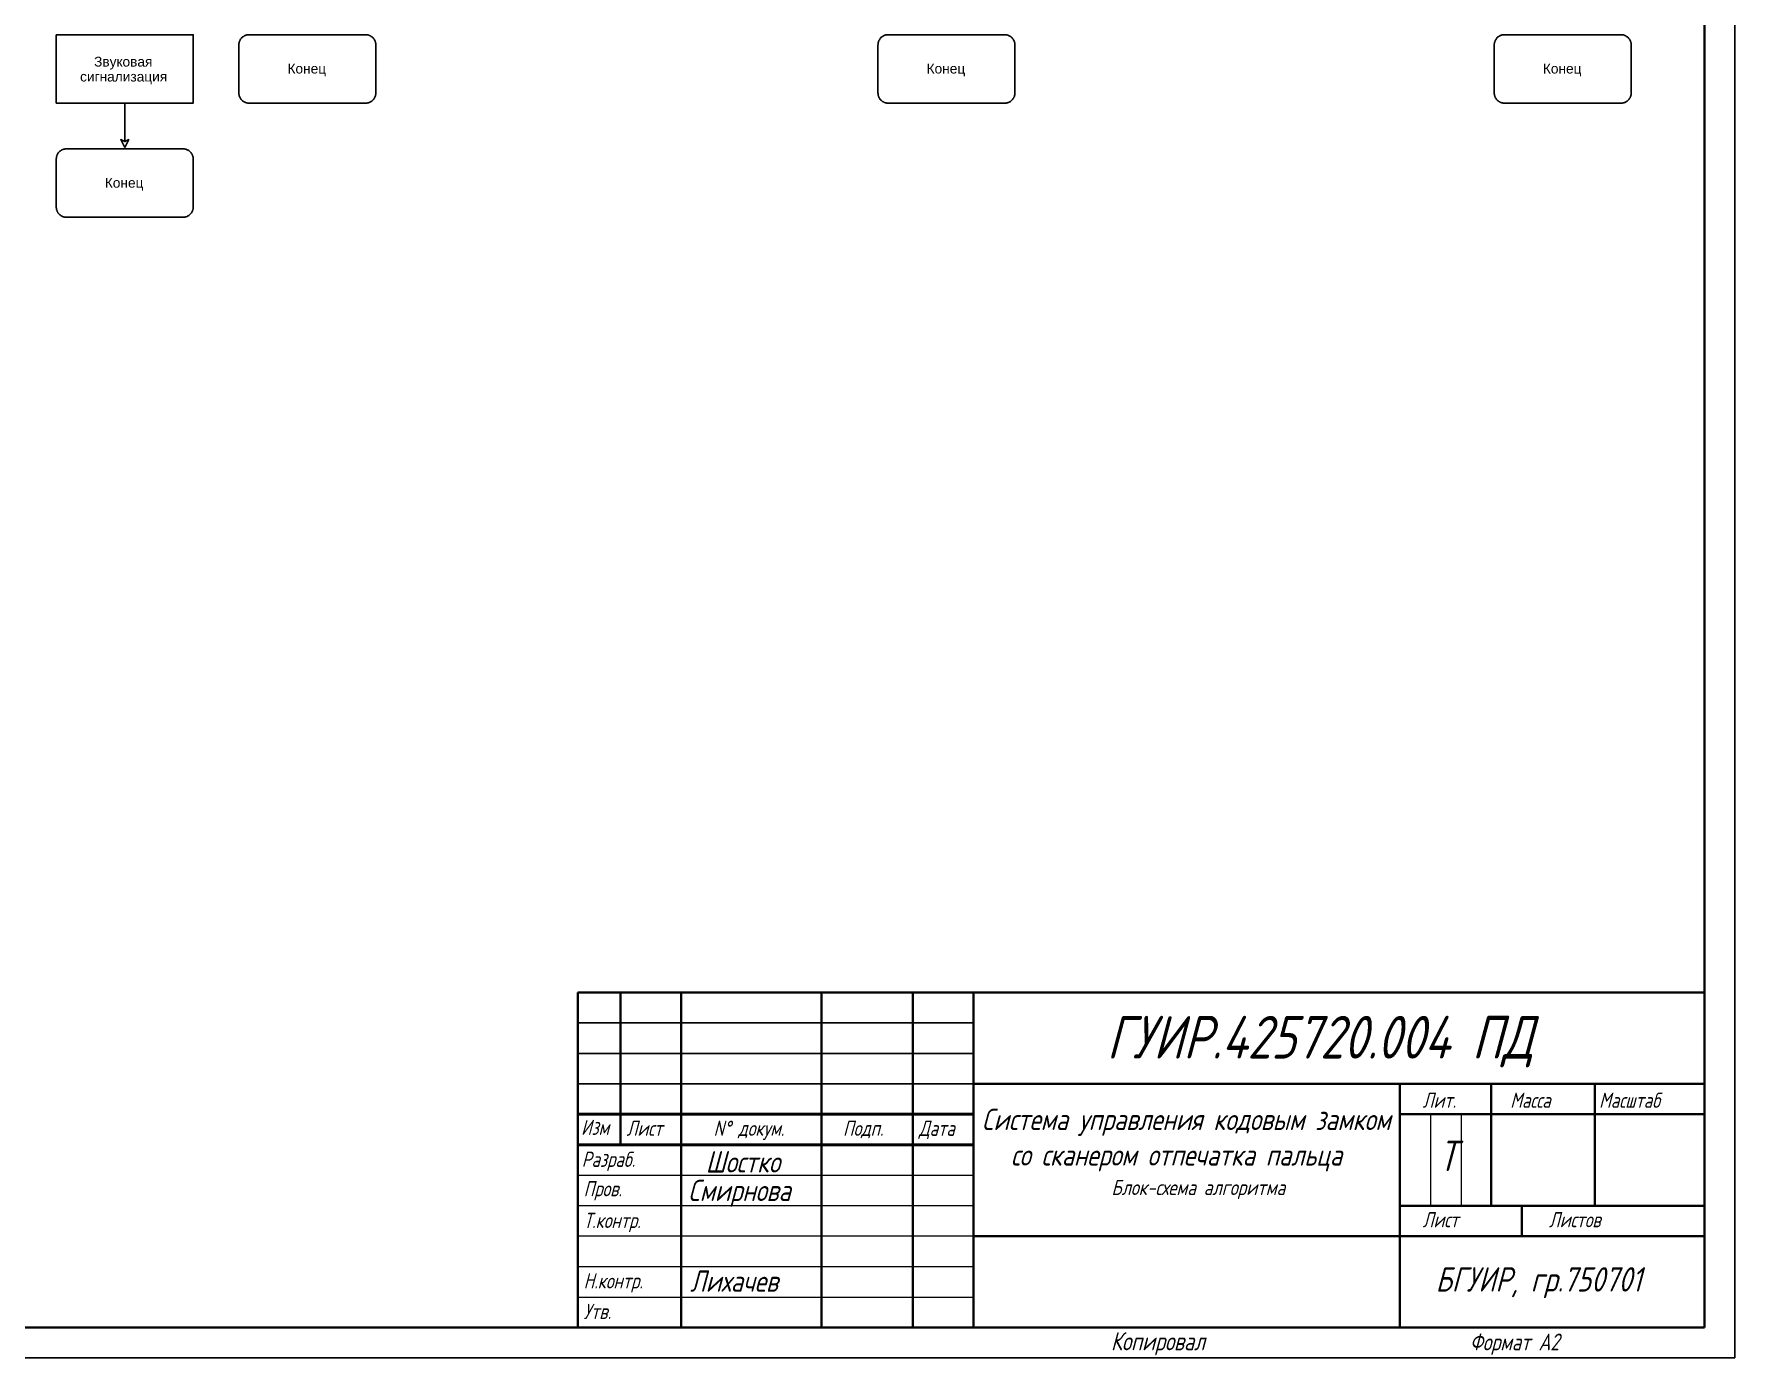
# Model space of a CAD drawing. Header units: millimetres. Extents: x 298 to 1740, y 2 to 447.
# Drawn here: x 1460.5 to 1739.8, y 27.4 to 244.8 of the extents above; entities that cross this region are included whole.
import ezdxf

# ---------------------------------------------------------------- set-up
doc = ezdxf.new("R2010")
doc.units = ezdxf.units.MM
doc.layers.add('4-текст', color=7, linetype='Continuous', true_color=0x00ad00)
doc.layers.add('PDF _Геометрия', color=7, linetype='Continuous')
doc.layers.add('PDF _Текст', color=7, linetype='Continuous')
for name, color, linetype, lineweight in [('Основная', 7, 'Continuous', 40), ('текст', 7, 'Continuous', 30), ('тонкая', 7, 'Continuous', 20)]:
    doc.layers.add(name, color=color, linetype=linetype, lineweight=lineweight)
doc.styles.add('PDF Arial', font='arial.ttf')
doc.styles.get("Standard").update_dxf_attribs({"font": '', "oblique": 15})
doc.styles.add('стиль рамки', font='romans.shx', dxfattribs={"width": 0.75, "oblique": 15, "height": 3.5})
doc.styles.get('Standard').set_extended_font_data('GOST type A')

msp = doc.modelspace()

# ---------------------------------------------------------------- linework, layer by layer
for p, q in [((1614.81, 82.43), (1549.81, 82.43)), ((1614.81, 77.43), (1549.81, 77.43)), ((1614.81, 72.43), (1549.81, 72.43)), ((1684.81, 32.43), (1684.81, 32.43))]:
    msp.add_line(p, q)
at = {"lineweight": 50}
for p, q in [((1614.81, 67.43), (1549.81, 67.43)), ((1614.81, 62.43), (1549.81, 62.43))]:
    msp.add_line(p, q, dxfattribs=at)
msp.add_lwpolyline([(1739.81, 27.43), (1142.81, 27.43), (1142.81, 447.43), (1739.81, 447.43)], close=True)
at = {"layer": 'PDF _Геометрия', "lineweight": 30}
for points in [[(1464.2, 244.65), (1486.68, 244.65), (1486.68, 233.41), (1464.2, 233.41)], [(1475.44, 226.12), (1474.79, 227.44), (1475.44, 227.11), (1476.1, 227.44)]]:
    msp.add_lwpolyline(points, close=True, dxfattribs=at)
for points in [[(1494.38, 234.3, -0.024564), (1494.31, 234.45, -0.024567), (1494.25, 234.61, -0.024583), (1494.21, 234.77, -0.02442), (1494.19, 234.93, -0.024376), (1494.18, 235.1), (1494.18, 242.97, -0.024485), (1494.19, 243.13, -0.024505), (1494.21, 243.3, -0.024565), (1494.25, 243.46, -0.024443), (1494.31, 243.61, -0.024549), (1494.38, 243.76, -0.024437), (1494.46, 243.9, -0.024532), (1494.56, 244.04, -0.024432), (1494.67, 244.16, -0.024535), (1494.8, 244.27, -0.024517), (1494.93, 244.37, -0.024427), (1495.07, 244.45, -0.024518), (1495.22, 244.52, -0.024463), (1495.38, 244.58, -0.024441), (1495.54, 244.62, -0.024555), (1495.7, 244.64, -0.024497), (1495.87, 244.65), (1514.98, 244.65, -0.024504), (1515.14, 244.64, -0.024569), (1515.31, 244.62, -0.024522), (1515.47, 244.58, -0.024565), (1515.62, 244.52, -0.024467), (1515.77, 244.45, -0.024604), (1515.92, 244.37, -0.024587), (1516.05, 244.27, -0.024536), (1516.17, 244.16, -0.024732), (1516.28, 244.04, -0.0247), (1516.38, 243.9, -0.024713), (1516.47, 243.76, -0.024722), (1516.54, 243.61, -0.024721), (1516.59, 243.46, -0.024771), (1516.63, 243.3, -0.024608), (1516.66, 243.13, -0.024697), (1516.67, 242.97), (1516.67, 235.1, -0.024694), (1516.66, 234.93, -0.024617), (1516.63, 234.77, -0.024795), (1516.59, 234.61, -0.024745), (1516.54, 234.45, -0.024645), (1516.47, 234.3, -0.024749), (1516.38, 234.16, -0.024768), (1516.28, 234.03, -0.024747), (1516.17, 233.9, -0.024664), (1516.05, 233.79, -0.024534), (1515.92, 233.69, -0.024716), (1515.77, 233.61, -0.024526), (1515.62, 233.54, -0.024676), (1515.47, 233.48, -0.024645), (1515.31, 233.44, -0.024518), (1515.14, 233.42, -0.024593), (1514.98, 233.41), (1495.87, 233.41, -0.024591), (1495.7, 233.42, -0.024507), (1495.54, 233.44, -0.024608), (1495.38, 233.48, -0.024562), (1495.22, 233.54, -0.024577), (1495.07, 233.61, -0.024482), (1494.93, 233.69, -0.0245), (1494.8, 233.79, -0.02463), (1494.67, 233.9, -0.024447), (1494.56, 234.03, -0.024491), (1494.46, 234.16, -0.024461)], [(1599.31, 234.3, -0.02437), (1599.24, 234.45, -0.024266), (1599.18, 234.61, -0.024582), (1599.14, 234.77, -0.024526), (1599.12, 234.93, -0.024693), (1599.11, 235.1), (1599.11, 242.97, -0.024697), (1599.12, 243.13, -0.024505), (1599.14, 243.3, -0.024563), (1599.18, 243.46, -0.024243), (1599.24, 243.61, -0.024355), (1599.31, 243.76, -0.024457), (1599.39, 243.9, -0.024206), (1599.49, 244.04, -0.024434), (1599.6, 244.16, -0.024527), (1599.73, 244.27, -0.024485), (1599.86, 244.37, -0.024539), (1600, 244.45, -0.024443), (1600.15, 244.52, -0.024428), (1600.31, 244.58, -0.024484), (1600.47, 244.62, -0.024527), (1600.63, 244.64, -0.024494), (1600.8, 244.65), (1619.91, 244.65, -0.024511), (1620.07, 244.64, -0.024624), (1620.24, 244.62, -0.024591), (1620.4, 244.58, -0.024572), (1620.55, 244.52, -0.024609), (1620.7, 244.45, -0.024654), (1620.85, 244.37, -0.024627), (1620.98, 244.27, -0.024249), (1621.1, 244.16, -0.024751), (1621.21, 244.04, -0.024543), (1621.31, 243.9, -0.024624), (1621.4, 243.76, -0.024337), (1621.47, 243.61, -0.024438), (1621.52, 243.46, -0.024567), (1621.56, 243.3, -0.024713), (1621.59, 243.13, -0.024697), (1621.6, 242.97), (1621.6, 235.1, -0.024693), (1621.59, 234.93, -0.024722), (1621.56, 234.77, -0.024795), (1621.52, 234.61, -0.024465), (1621.47, 234.45, -0.024332), (1621.4, 234.3, -0.024624), (1621.31, 234.16, -0.024685), (1621.21, 234.03, -0.024765), (1621.1, 233.9, -0.024374), (1620.98, 233.79, -0.024468), (1620.85, 233.69, -0.024556), (1620.7, 233.61, -0.024571), (1620.55, 233.54, -0.02465), (1620.4, 233.48, -0.024715), (1620.24, 233.44, -0.02456), (1620.07, 233.42, -0.024596), (1619.91, 233.41), (1600.8, 233.41, -0.024579), (1600.63, 233.42, -0.024464), (1600.47, 233.44, -0.024629), (1600.31, 233.48, -0.024527), (1600.15, 233.54, -0.024486), (1600, 233.61, -0.024594), (1599.86, 233.69, -0.024455), (1599.73, 233.79, -0.024484), (1599.6, 233.9, -0.02445), (1599.49, 234.03, -0.024165), (1599.39, 234.16, -0.024481)], [(1700.49, 234.3, -0.024373), (1700.42, 234.45, -0.024266), (1700.37, 234.61, -0.024582), (1700.33, 234.77, -0.024736), (1700.3, 234.93, -0.024269), (1700.29, 235.1), (1700.29, 242.97, -0.024273), (1700.3, 243.13, -0.024715), (1700.33, 243.3, -0.024359), (1700.37, 243.46, -0.024241), (1700.42, 243.61, -0.024355), (1700.49, 243.76, -0.02446), (1700.58, 243.9, -0.024372), (1700.68, 244.04, -0.024434), (1700.79, 244.16, -0.024242), (1700.91, 244.27, -0.024485), (1701.04, 244.37, -0.024539), (1701.19, 244.45, -0.024525), (1701.33, 244.52, -0.024636), (1701.49, 244.58, -0.024496), (1701.65, 244.62, -0.024614), (1701.81, 244.64, -0.024511), (1701.98, 244.65), (1721.09, 244.65, -0.024511), (1721.26, 244.64, -0.02453), (1721.42, 244.62, -0.024557), (1721.58, 244.58, -0.02463), (1721.74, 244.52, -0.024513), (1721.89, 244.45, -0.024665), (1722.03, 244.37, -0.024386), (1722.16, 244.27, -0.024544), (1722.29, 244.16, -0.024751), (1722.4, 244.04, -0.0247), (1722.49, 243.9, -0.024603), (1722.58, 243.76, -0.024724), (1722.65, 243.61, -0.02484), (1722.71, 243.46, -0.02438), (1722.75, 243.3, -0.024522), (1722.77, 243.13, -0.024506), (1722.78, 242.97), (1722.78, 235.1, -0.024503), (1722.77, 234.93, -0.024531), (1722.75, 234.77, -0.024404), (1722.71, 234.61, -0.024865), (1722.65, 234.45, -0.024741), (1722.58, 234.3, -0.024639), (1722.49, 234.16, -0.024685), (1722.4, 234.03, -0.024765), (1722.29, 233.9, -0.024669), (1722.16, 233.79, -0.024336), (1722.03, 233.69, -0.024757), (1721.89, 233.61, -0.024659), (1721.74, 233.54, -0.024644), (1721.58, 233.48, -0.024675), (1721.42, 233.44, -0.024467), (1721.26, 233.42, -0.024596), (1721.09, 233.41), (1701.98, 233.41, -0.024596), (1701.81, 233.42, -0.024551), (1701.65, 233.44, -0.024641), (1701.49, 233.48, -0.024735), (1701.33, 233.54, -0.024583), (1701.19, 233.61, -0.024594), (1701.04, 233.69, -0.024462), (1700.91, 233.79, -0.024342), (1700.79, 233.9, -0.024612), (1700.68, 234.03, -0.024498), (1700.58, 234.16, -0.024463)], [(1464.4, 215.56, -0.024423), (1464.33, 215.71, -0.024556), (1464.27, 215.87, -0.024673), (1464.23, 216.03, -0.024622), (1464.21, 216.19, -0.024596), (1464.2, 216.36), (1464.2, 224.23, -0.024506), (1464.21, 224.39, -0.024425), (1464.23, 224.56, -0.024482), (1464.27, 224.72, -0.024442), (1464.33, 224.87, -0.024454), (1464.4, 225.02, -0.024424), (1464.48, 225.17, -0.024303), (1464.58, 225.3, -0.024485), (1464.69, 225.42, -0.02466), (1464.82, 225.53, -0.024624), (1464.95, 225.63, -0.024493), (1465.09, 225.72, -0.024523), (1465.24, 225.79, -0.024542), (1465.4, 225.84, -0.024464), (1465.56, 225.88, -0.024453), (1465.72, 225.91, -0.024487), (1465.89, 225.92), (1485, 225.92, -0.024483), (1485.16, 225.91, -0.024451), (1485.33, 225.88, -0.024543), (1485.49, 225.84, -0.024566), (1485.64, 225.79, -0.02446), (1485.79, 225.72, -0.024608), (1485.94, 225.63, -0.024569), (1486.07, 225.53, -0.024614), (1486.19, 225.42, -0.024684), (1486.3, 225.3, -0.024619), (1486.4, 225.17, -0.024531), (1486.49, 225.02, -0.024695), (1486.56, 224.87, -0.024554), (1486.61, 224.72, -0.024605), (1486.65, 224.56, -0.024612), (1486.68, 224.39, -0.024591), (1486.68, 224.23), (1486.68, 216.36, -0.024593), (1486.68, 216.19, -0.024616), (1486.65, 216.03, -0.024584), (1486.61, 215.87, -0.024566), (1486.56, 215.71, -0.024693), (1486.49, 215.56, -0.02466), (1486.4, 215.42, -0.024563), (1486.3, 215.29, -0.024633), (1486.19, 215.17, -0.024629), (1486.07, 215.06, -0.024572), (1485.94, 214.96, -0.02457), (1485.79, 214.87, -0.024632), (1485.64, 214.8, -0.024593), (1485.49, 214.75, -0.024593), (1485.33, 214.71, -0.024546), (1485.16, 214.68, -0.024529), (1485, 214.67), (1465.89, 214.67, -0.024529), (1465.72, 214.68, -0.024537), (1465.56, 214.71, -0.024546), (1465.4, 214.75, -0.024562), (1465.24, 214.8, -0.024502), (1465.09, 214.87, -0.024563), (1464.95, 214.96, -0.024611), (1464.82, 215.06, -0.024659), (1464.69, 215.17, -0.024557), (1464.58, 215.29, -0.024389), (1464.48, 215.42, -0.024458)]]:
    msp.add_lwpolyline(points, format="xyb", close=True, dxfattribs=at)
msp.add_lwpolyline([(1475.44, 233.41), (1475.44, 227.11)], dxfattribs=at)
at = {"layer": 'Основная'}
for p, q in [((1734.81, 32.43), (1734.81, 442.43)), ((1549.81, 87.43), (1549.81, 32.43)), ((1734.81, 87.43), (1549.81, 87.43)), ((1556.81, 62.43), (1556.81, 87.43)), ((1566.81, 87.43), (1566.81, 32.43)), ((1589.81, 32.43), (1589.81, 87.43)), ((1604.81, 87.43), (1604.81, 32.43)), ((1614.81, 87.43), (1614.81, 32.43)), ((1614.81, 72.43), (1734.81, 72.43)), ((1684.81, 72.43), (1684.81, 32.43)), ((1699.81, 72.43), (1699.81, 52.43)), ((1716.81, 72.43), (1716.81, 52.43)), ((1684.81, 67.43), (1734.81, 67.43)), ((1734.81, 52.43), (1684.81, 52.43)), ((1704.81, 52.43), (1704.81, 47.43)), ((1734.81, 47.43), (1614.81, 47.43)), ((1734.81, 32.43), (1150.81, 32.43))]:
    msp.add_line(p, q, dxfattribs=at)
at = {"layer": 'тонкая'}
for p, q in [((1689.8, 67.22), (1689.8, 52.43)), ((1694.88, 67.22), (1694.88, 52.43)), ((1549.81, 57.43), (1614.81, 57.43)), ((1614.81, 52.43), (1549.81, 52.43)), ((1614.81, 47.43), (1549.81, 47.43))]:
    msp.add_line(p, q, dxfattribs=at)
for points in [[(1549.81, 42.43), (1614.81, 42.43)], [(1549.81, 37.43), (1614.81, 37.43)]]:
    msp.add_lwpolyline(points, dxfattribs=at)

# ---------------------------------------------------------------- texts
at = {"layer": '4-текст', "color": 0, "lineweight": -2, "attachment_point": 1}
for s, width, insert, char_height in [('ГУИР.425720.004 ПД', 102.8575, (1636.66, 83.58), 7), ('\\pxi0.45804,qc;{\\H0.5x;Система управления кодовым замком со сканером отпечатка пальца\\P\\pi1.02377;\\H0.71429x;Блок-схема алгоритма}', 73.4863, (1611.37, 68.34), 7), ('\\pi2.10909;Т', 7, (1689.08, 63.11), 5), ('\\pi5.06192;{\\H0.5x;Шостко}', 24.8286, (1565.76, 61.37), 7), ('\\pxi0.29342;{\\H0.5x;Смирнова}', 24.8286, (1565.89, 56.69), 7), ('\\pxi0.29342;{\\H0.5x;Лихачев}', 24.8286, (1566.2, 41.8), 7)]:
    msp.add_mtext_dynamic_manual_height_columns(s, width=width, gutter_width=50, heights=[0], dxfattribs=dict(at, insert=insert, char_height=char_height))
at = {"layer": '4-текст', "color": 0, "insert": (1690.66, 42.33), "char_height": 4, "attachment_point": 1}
msp.add_mtext_dynamic_manual_height_columns('БГУИР, гр.750701', width=45, gutter_width=50, heights=[0], dxfattribs=at)
at = {"layer": 'PDF _Текст', "lineweight": 30, "attachment_point": 7, "style": 'PDF Arial'}
for s, insert, char_height in [('Звуковая', (1470.41, 238.93), 1.61), ('сигнализация', (1468.11, 236.5), 1.6095), ('Конец', (1502.16, 237.81), 1.61), ('Конец', (1607.09, 237.81), 1.61), ('Конец', (1708.27, 237.81), 1.61), ('Конец', (1472.17, 219.07), 1.61)]:
    msp.add_mtext(s, dxfattribs=dict(at, insert=insert, char_height=char_height))
at = {"layer": 'текст', "style": 'стиль рамки', "oblique": 15, "width": 0.75}
for s, height, p in [('Лит.', 2.5, (1688.53, 68.49)), ('Масса', 2.5, (1702.91, 68.49)), ('Масштаб', 2.5, (1717.5, 68.49)), ('Изм', 2.5, (1550.36, 64.04)), ('Лист', 2.5, (1557.83, 63.89)), ('N%%d докум. ', 2.5, (1572.12, 63.89)), ('Подп.', 2.5, (1593.37, 63.89)), ('Дата', 2.5, (1605.82, 63.89)), ('Разраб.', 2.5, (1550.47, 58.79)), ('Пров.', 2.5, (1550.78, 53.96)), ('Т.контр.', 2.5, (1550.78, 48.76)), ('Лист', 2.5, (1688.53, 48.88)), ('Листов', 2.5, (1709.26, 48.88)), ('Н.контр.', 2.5, (1550.78, 38.84)), ('Утв.', 2.5, (1550.78, 33.82)), ('Копировал', 3, (1637.35, 28.68)), ('Формат А2', 2.75, (1696.28, 28.68))]:
    msp.add_text(s, height=height, dxfattribs=at).set_placement(p)

doc.saveas('drawing.dxf')
